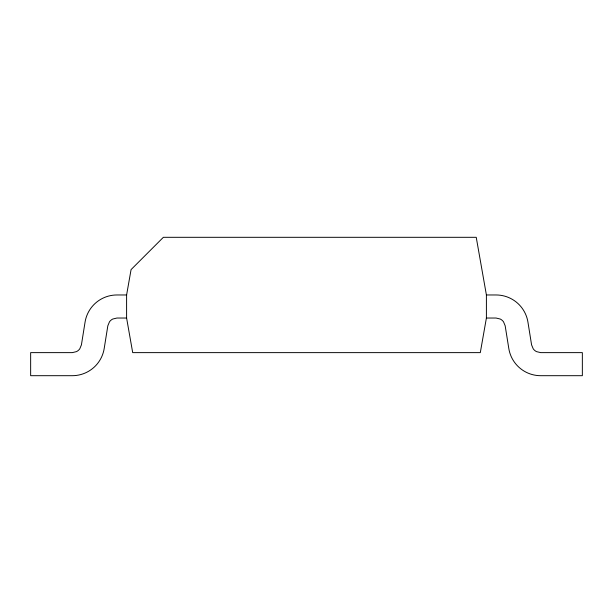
<?xml version="1.0" encoding="UTF-8"?>
<svg xmlns="http://www.w3.org/2000/svg" width="613" height="613" viewBox="0 0 613 613"><rect width="100%" height="100%" fill="white"/><g stroke="black" fill="none" stroke-linecap="round" stroke-linejoin="round"><path stroke-width="0.92" d="M126.6 294.968L131.075 269.597L163.364 237.308L476.232 237.308L486.4 294.968L486.4 318.032L480.301 352.628L132.699 352.628L126.6 318.032L126.6 294.968L116.937 294.968A32.29 32.29 0 0 0 85.054 322.154L81.422 344.858L79.767 348.835A9.226 9.226 0 0 1 76.495 351.624L72.311 352.628L30.65 352.628L30.65 375.692L72.311 375.692A32.29 32.29 0 0 0 104.195 348.506L107.827 325.802L109.474 321.825A9.226 9.226 0 0 1 112.754 319.036L116.937 318.032L126.6 318.032M486.4 294.968L496.063 294.968A32.29 32.29 0 0 1 527.946 322.154L531.578 344.858L533.233 348.835A9.226 9.226 0 0 0 536.505 351.624L540.689 352.628L582.35 352.628L582.35 375.692L540.689 375.692A32.29 32.29 0 0 1 508.805 348.506L505.173 325.802L503.526 321.825A9.226 9.226 0 0 0 500.246 319.036L496.063 318.032L486.4 318.032"/></g></svg>
